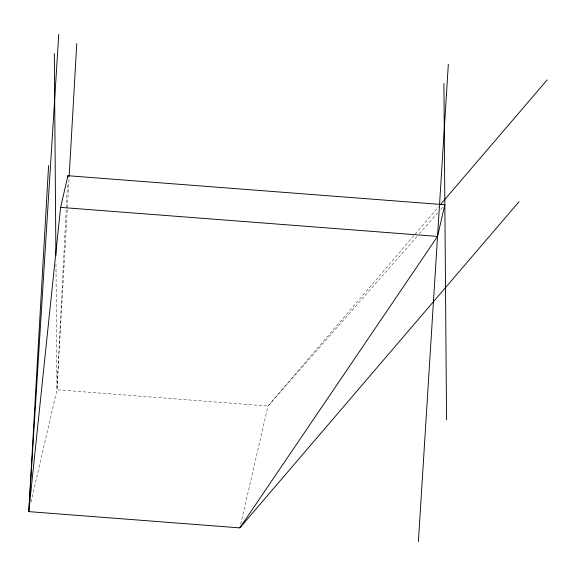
<?xml version="1.0" encoding="UTF-8"?>
<svg xmlns="http://www.w3.org/2000/svg" width="576" height="576" viewBox="0 0 576 576"><rect width="100%" height="100%" fill="white"/><g stroke="black" fill="none" stroke-linecap="round" stroke-linejoin="round"><path stroke-width="0.43" stroke-dasharray="2.88 2.16" d="M31.032 501.984L56.959 389.779L67.471 184.673M416.966 236.498L268.006 406.037L56.959 389.779L69.062 178.128M240.653 524.376L268.006 406.037L438.559 206.777M419.342 233.798L437.738 212.854M440.705 209.477L443.671 206.1M55.973 263.902L56.959 389.779"/><path stroke-width="0.86" d="M67.838 177.509L67.932 175.716L444.859 204.754L437.537 236.426L239.846 527.882L28.8 511.625L48.6 165.456M69.17 176.335L76.759 43.61M58.745 34.366L28.8 511.625L60.61 207.389L67.932 175.716M418.392 541.634L448.337 64.375M440.309 204.732L547.2 79.848M239.846 527.882L519.041 201.694M60.61 207.389L437.537 236.426M443.909 83.527L446.551 419.789M54.317 53.518L55.908 255.816"/></g></svg>
